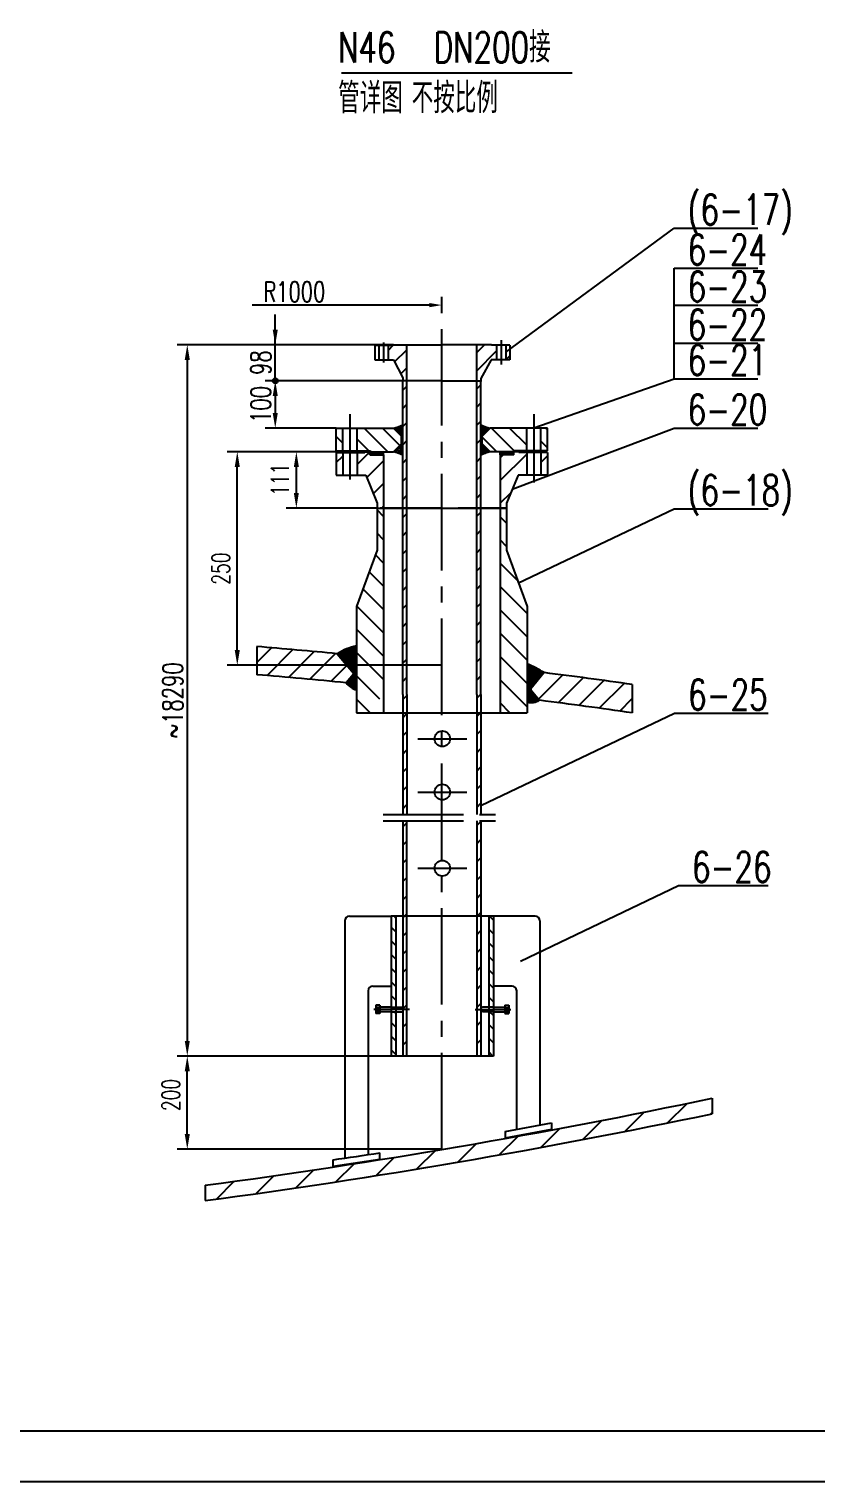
# Model space of a CAD drawing. Extents: x 14295 to 55529, y 90 to 48558.
# Drawn here: x 54181.7 to 54337.1, y 39183 to 39469.9 of the extents above; entities that cross this region are included whole.
import ezdxf

# ---------------------------------------------------------------- set-up
doc = ezdxf.new("R2010")
doc.units = 0
doc.header["$MEASUREMENT"] = 0
doc.linetypes.add('CENTER2', pattern=[28.575, 19.05, -3.175, 3.175, -3.175])
doc.linetypes.add('PHANTOM2', pattern=[31.75, 15.875, -3.175, 3.175, -3.175, 3.175, -3.175])
doc.layers.get('0').update_dxf_attribs({"linetype": 'CONTINUOUS'})
doc.layers.get('DEFPOINTS').update_dxf_attribs({"linetype": 'CONTINUOUS'})
for name, color, linetype in [('图层1', 7, 'CONTINUOUS'), ('图层2', 1, 'CONTINUOUS'), ('图层3', 2, 'CENTER2'), ('图层5', 3, 'PHANTOM2')]:
    doc.layers.add(name, color=color, linetype=linetype)
doc.styles.add('JH', font='romans.shx', dxfattribs={"width": 0.707, "bigfont": 'HZTXT.shx'})
doc.styles.add('文字', font='txt.shx', dxfattribs={"width": 0.71, "bigfont": 'hzfs.shx'})
doc.dimstyles.get("Standard").update_dxf_attribs({"dimtxt": 0.18, "dimasz": 0.18, "dimexe": 0.18, "dimexo": 0.0625, "dimgap": 0.09, "dimtad": 0, "dimtih": 1, "dimtoh": 1, "dimdec": 4, "dimzin": 0, "dimtxsty": 'STANDARD', "dimcen": 0.09, "dimazin": 3, "dimtfac": 1, "dimtdec": 4, "dimtofl": 0, "dimtmove": 0, "dimatfit": 3, "dimtolj": 1, "dimtzin": 0})
pattern_1 = [(45, (6.2821, -43.92753), (-0.1796051224, 0.1796051224), []), (135, (6.2821, -43.92753), (-0.5388153673, 0.1796051224), [0.635, -0.381])]
pattern_2 = [(45, (0, 0), (-1.79605122, 1.79605122), [])]

# ---------------------------------------------------------------- blocks, each defined once
blk = doc.blocks.new('*D66')
at = {"linetype": 'BYBLOCK'}
for p, q in [((54253.23, 39267.1), (54210.92, 39267.1)), ((54212.92, 39251.69), (54212.92, 39264.1)), ((54263.31, 39248.69), (54210.92, 39248.69))]:
    blk.add_line(p, q, dxfattribs=at)
for points in [[(54212.42, 39264.1), (54213.42, 39264.1), (54212.92, 39267.1)], [(54212.42, 39251.69), (54213.42, 39251.69), (54212.92, 39248.69)]]:
    blk.add_solid(points, dxfattribs=at)
at = {"layer": 'DEFPOINTS', "color": 0, "linetype": 'BYBLOCK'}
for p in [(54212.92, 39267.1), (54253.23, 39267.1), (54263.31, 39248.69)]:
    blk.add_point(p, dxfattribs=at)
at = {"color": 1, "linetype": 'BYBLOCK', "insert": (54209.67, 39259.42), "char_height": 3.5, "attachment_point": 5, "rotation": 90, "style": 'JH'}
blk.add_mtext('\\A1;200', dxfattribs=at)
blk = doc.blocks.new('*D67')
at = {"linetype": 'BYBLOCK'}
for p, q in [((54248.03, 39386.41), (54220.8, 39386.41)), ((54222.8, 39347.26), (54222.8, 39383.41)), ((54263.21, 39344.26), (54220.8, 39344.26))]:
    blk.add_line(p, q, dxfattribs=at)
for points in [[(54222.3, 39383.41), (54223.3, 39383.41), (54222.8, 39386.41)], [(54222.3, 39347.26), (54223.3, 39347.26), (54222.8, 39344.26)]]:
    blk.add_solid(points, dxfattribs=at)
at = {"layer": 'DEFPOINTS', "color": 0, "linetype": 'BYBLOCK'}
for p in [(54222.8, 39386.41), (54248.03, 39386.41), (54263.21, 39344.26)]:
    blk.add_point(p, dxfattribs=at)
at = {"color": 1, "linetype": 'BYBLOCK', "insert": (54219.55, 39363.34), "char_height": 3.5, "attachment_point": 5, "rotation": 90, "style": 'JH'}
blk.add_mtext('\\A1;250', dxfattribs=at)
blk = doc.blocks.new('*D94')
at = {"color": 1, "linetype": 'BYBLOCK'}
for p, q in [((54248.03, 39386.41), (54232.47, 39386.41)), ((54234.47, 39378.29), (54234.47, 39383.41)), ((54250.42, 39375.29), (54232.47, 39375.29))]:
    blk.add_line(p, q, dxfattribs=at)
for points in [[(54233.97, 39383.41), (54234.97, 39383.41), (54234.47, 39386.41)], [(54233.97, 39378.29), (54234.97, 39378.29), (54234.47, 39375.29)]]:
    blk.add_solid(points, dxfattribs=at)
at = {"layer": 'DEFPOINTS', "color": 0, "linetype": 'BYBLOCK'}
for p in [(54234.47, 39386.41), (54248.03, 39386.41), (54250.42, 39375.29)]:
    blk.add_point(p, dxfattribs=at)
at = {"color": 1, "linetype": 'BYBLOCK', "insert": (54231.22, 39380.9), "char_height": 3.5, "attachment_point": 5, "rotation": 90, "style": '文字'}
blk.add_mtext('\\A1;111', dxfattribs=at)
blk = doc.blocks.new('*D122')
at = {"color": 1, "linetype": 'BYBLOCK'}
for p, q in [((54253.69, 39407.53), (54210.92, 39407.53)), ((54212.92, 39404.53), (54212.92, 39270.1)), ((54253.23, 39267.1), (54210.92, 39267.1))]:
    blk.add_line(p, q, dxfattribs=at)
for points in [[(54212.42, 39404.53), (54213.42, 39404.53), (54212.92, 39407.53)], [(54212.42, 39270.1), (54213.42, 39270.1), (54212.92, 39267.1)]]:
    blk.add_solid(points, dxfattribs=at)
at = {"layer": 'DEFPOINTS', "color": 0, "linetype": 'BYBLOCK'}
for p in [(54253.69, 39407.53), (54212.92, 39267.1), (54253.23, 39267.1)]:
    blk.add_point(p, dxfattribs=at)
at = {"color": 1, "linetype": 'BYBLOCK', "insert": (54210.06, 39337.31), "char_height": 4, "attachment_point": 5, "rotation": 90, "style": '文字'}
blk.add_mtext('\\A1;~18290', dxfattribs=at)
blk = doc.blocks.new('*D123')
at = {"color": 1, "linetype": 'BYBLOCK'}
for p, q in [((54255.49, 39400.41), (54228.3, 39400.41)), ((54230.3, 39397.41), (54230.3, 39394.06)), ((54242.35, 39391.06), (54228.3, 39391.06))]:
    blk.add_line(p, q, dxfattribs=at)
for points in [[(54229.8, 39397.41), (54230.8, 39397.41), (54230.3, 39400.41)], [(54229.8, 39394.06), (54230.8, 39394.06), (54230.3, 39391.06)]]:
    blk.add_solid(points, dxfattribs=at)
at = {"layer": 'DEFPOINTS', "color": 0, "linetype": 'BYBLOCK'}
for p in [(54255.49, 39400.41), (54230.3, 39391.06), (54242.35, 39391.06)]:
    blk.add_point(p, dxfattribs=at)
at = {"color": 1, "linetype": 'BYBLOCK', "insert": (54227.45, 39395.74), "char_height": 4, "attachment_point": 5, "rotation": 90, "style": '文字'}
blk.add_mtext('\\A1;100', dxfattribs=at)

msp = doc.modelspace()

# ---------------------------------------------------------------- hatches: boundary and pattern name
at = {"layer": '图层2'}
h = msp.add_hatch(dxfattribs=at)
h.set_pattern_fill('ANSI31', color=256, scale=0.8, style=0)
h.set_pattern_definition(pattern_2)
h.paths.add_polyline_path([(54256.31, 39407.53), (54253.593, 39407.53), (54253.593, 39407.434), (54252.588, 39407.434), (54252.588, 39404.553), (54253.683, 39404.553), (54255.489, 39401.013), (54255.489, 39400.413), (54256.31, 39400.413)])
h.paths.add_polyline_path([(54250.788, 39407.434), (54249.963, 39407.434), (54249.963, 39404.553), (54250.788, 39404.553)])
h.paths.add_polyline_path([(54275.84, 39404.553), (54276.665, 39404.553), (54276.665, 39407.434), (54275.84, 39407.434)])
h.paths.add_polyline_path([(54272.945, 39404.553), (54274.04, 39404.553), (54274.04, 39407.434), (54273.035, 39407.434), (54273.035, 39407.53), (54270.119, 39407.53), (54270.119, 39400.413), (54270.94, 39400.413), (54270.94, 39400.896)])
h = msp.add_hatch(color=256, dxfattribs=at)
h.paths.add_polyline_path([(54230.304, 39400.901, 0.4142136), (54229.815, 39400.413), (54230.304, 39400.413)])
h.paths.add_polyline_path([(54229.815, 39400.413, 1), (54230.792, 39400.413)])
h.paths.add_polyline_path([(54230.304, 39400.413), (54230.792, 39400.413, 0.4142136), (54230.304, 39400.901)])
h = msp.add_hatch(dxfattribs=at)
h.set_pattern_fill('ANSI31', color=256, scale=0.8, style=0)
h.set_pattern_definition(pattern_2)
h.paths.add_polyline_path([(54270.94, 39400.413), (54270.119, 39400.413), (54270.119, 39375.288), (54270.94, 39375.288)])
h.paths.add_polyline_path([(54255.489, 39375.288), (54256.31, 39375.288), (54256.31, 39400.413), (54255.489, 39400.413)])
at = {"layer": '图层2', "ltscale": 0.8}
h = msp.add_hatch(dxfattribs=at)
h.set_pattern_fill('ANSI38', color=256, scale=0.1, style=0)
h.set_pattern_definition([(45, (0, 0), (-0.224506403, 0.224506403), []), (135, (0, 0), (-0.6735192091, 0.224506403), [0.79375, -0.47625])])
h.paths.add_polyline_path([(54255.489, 39391.701, -0.0676444), (54253.678, 39391.059), (54255.243, 39389.494), (54255.243, 39387.973), (54253.678, 39386.408, -0.0450578), (54255.489, 39385.721)])
h.paths.add_polyline_path([(54272.751, 39391.059, -0.0676444), (54270.94, 39391.701), (54270.94, 39385.721, -0.0450578), (54272.751, 39386.408), (54271.186, 39387.973), (54271.186, 39389.494)])
at = {"layer": '图层2'}
h = msp.add_hatch(dxfattribs=at)
h.set_pattern_fill('ANSI31', color=256, scale=0.8, angle=90, style=0)
h.set_pattern_definition([(135, (0, 0), (-1.79605122, -1.79605122), [])])
h.paths.add_polyline_path([(54249.126, 39386.558), (54249.126, 39386.408), (54253.678, 39386.408), (54255.243, 39387.973), (54255.243, 39389.494), (54253.678, 39391.059), (54246.455, 39391.059), (54246.455, 39386.558)])
h.paths.add_polyline_path([(54243.642, 39391.059), (54242.353, 39391.059), (54242.353, 39386.558), (54243.642, 39386.558)])
h.paths.add_polyline_path([(54279.974, 39391.059), (54272.751, 39391.059), (54271.186, 39389.494), (54271.186, 39387.973), (54272.751, 39386.408), (54277.303, 39386.408), (54277.303, 39386.558), (54279.974, 39386.558)])
h.paths.add_polyline_path([(54282.787, 39386.99), (54284.076, 39387.6), (54284.076, 39391.059), (54282.787, 39391.059)])
h.paths.add_polyline_path([(54284.076, 39387.6), (54282.787, 39386.99), (54282.787, 39386.558), (54284.076, 39386.558)])
h = msp.add_hatch(dxfattribs=at)
h.set_pattern_fill('ANSI38', color=256, scale=0.08, style=0)
h.set_pattern_definition(pattern_1)
h.paths.add_polyline_path([(54249.02, 39386.408), (54249.02, 39385.827), (54251.695, 39385.827), (54251.695, 39386.408)])
h = msp.add_hatch(dxfattribs=at)
h.set_pattern_fill('ANSI38', color=256, scale=0.08, style=0)
h.set_pattern_definition(pattern_1)
h.paths.add_polyline_path([(54274.733, 39386.408), (54274.733, 39385.827), (54277.409, 39385.827), (54277.409, 39386.408)])
h = msp.add_hatch(dxfattribs=at)
h.set_pattern_fill('ANSI31', color=256, scale=0.8, style=0)
h.set_pattern_definition(pattern_2)
h.paths.add_polyline_path([(54270.119, 39338.455), (54270.119, 39334.885), (54270.94, 39334.885), (54270.94, 39338.455), (54270.94, 39375.288), (54270.119, 39375.288)])
h.paths.add_polyline_path([(54256.31, 39375.288), (54255.489, 39375.288), (54255.489, 39338.455), (54255.489, 39334.885), (54256.31, 39334.885), (54256.31, 39338.455)])
h = msp.add_hatch(dxfattribs=at)
h.set_pattern_fill('ANSI37', color=256, scale=0.08, style=0)
h.set_pattern_definition([(45, (10869.62502, 7686.47545), (-0.1796051224, 0.1796051224), []), (135, (10869.62502, 7686.47545), (-0.1796051224, -0.1796051224), [])])
h.paths.add_polyline_path([(54245.731, 39342.707), (54245.731, 39342.501), (54244.298, 39340.793, 0.171979), (54246.363, 39339.375), (54246.363, 39348.067, 0.093098), (54242.526, 39346.526)])
h = msp.add_hatch(dxfattribs=at)
h.set_pattern_fill('ANSI31', color=256, scale=0.8, style=0)
h.set_pattern_definition(pattern_2)
h.paths.add_polyline_path([(54255.489, 39294.716), (54256.21, 39294.716), (54256.21, 39313.517), (54255.489, 39313.517)])
h.paths.add_polyline_path([(54270.119, 39294.716), (54270.94, 39294.716), (54270.94, 39313.517), (54270.119, 39313.517)])
h.paths.add_polyline_path([(54270.94, 39334.885), (54270.119, 39334.885), (54270.119, 39314.787), (54270.94, 39314.787)])
h.paths.add_polyline_path([(54255.489, 39314.787), (54256.31, 39314.787), (54256.31, 39334.885), (54255.489, 39334.885)])
h = msp.add_hatch(dxfattribs=at)
h.set_pattern_fill('ANSI31', color=256, scale=0.6, angle=90, style=0)
h.set_pattern_definition([(135, (21709.1546, 15694.7685), (-1.34703842, -1.34703842), [])])
h.paths.add_polyline_path([(54254.154, 39294.716), (54253.234, 39294.716), (54253.234, 39276.765), (54254.154, 39276.765)])
h.paths.add_polyline_path([(54254.154, 39275.844), (54253.234, 39275.844), (54253.234, 39267.098), (54254.154, 39267.098)])
h.paths.add_polyline_path([(54273.395, 39294.716), (54272.474, 39294.716), (54272.474, 39276.765), (54273.395, 39276.765)])
h.paths.add_polyline_path([(54272.474, 39267.098), (54273.395, 39267.098), (54273.395, 39275.844), (54272.474, 39275.844)])
h = msp.add_hatch(dxfattribs=at)
h.set_pattern_fill('ANSI31', color=256, scale=0.8, style=0)
h.set_pattern_definition(pattern_2)
h.paths.add_polyline_path([(54255.489, 39267.098), (54256.21, 39267.098), (54256.21, 39276.304), (54255.489, 39276.304)])
h.paths.add_polyline_path([(54255.489, 39276.304), (54256.21, 39276.304), (54256.21, 39294.716), (54255.489, 39294.716)])
h.paths.add_polyline_path([(54270.94, 39294.716), (54270.119, 39294.716), (54270.119, 39276.304), (54270.94, 39276.304)])
h.paths.add_polyline_path([(54270.94, 39276.304), (54270.119, 39276.304), (54270.119, 39267.098), (54270.94, 39267.098)])
h = msp.add_hatch(dxfattribs=at)
h.set_pattern_fill('ANSI31', color=256, scale=1.5, style=0)
h.set_pattern_definition([(45, (6.3817, -7.843), (-3.36759605, 3.36759605), [])])
h.paths.add_polyline_path([(54216.482, 39241.595), (54216.482, 39238.568, 0.0183902), (54316.632, 39255.716), (54316.632, 39258.782, -0.0032081), (54299.294, 39255.26), (54299.294, 39255.259), (54299.2, 39255.241, -0.015205)])

# ---------------------------------------------------------------- linework, layer by layer
at = {"color": 1, "linetype": 'BYBLOCK'}
for p, q in [((54260.714, 39415.36), (54225.756, 39415.36)), ((54230.304, 39400.413), (54230.304, 39413.53)), ((54253.593, 39407.53), (54228.304, 39407.53)), ((54255.489, 39400.413), (54228.304, 39400.413)), ((54230.304, 39397.413), (54230.304, 39394.413))]:
    msp.add_line(p, q, dxfattribs=at)
for points in [[(54260.714, 39415.776), (54260.714, 39414.943), (54263.214, 39415.36)], [(54229.804, 39410.53), (54230.804, 39410.53), (54230.304, 39407.53)], [(54229.804, 39397.413), (54230.804, 39397.413), (54230.304, 39400.413)]]:
    msp.add_solid(points, dxfattribs=at)
at = {"layer": 'DEFPOINTS', "color": 0, "linetype": 'BYBLOCK'}
for p in [(54230.304, 39407.53), (54253.593, 39407.53), (54255.489, 39400.413)]:
    msp.add_point(p, dxfattribs=at)
at = {"layer": '图层1'}
for p, q in [((54249.963, 39407.434), (54249.963, 39404.553)), ((54249.963, 39407.434), (54253.593, 39407.434)), ((54250.788, 39407.434), (54250.788, 39404.553)), ((54252.588, 39407.434), (54252.588, 39404.553)), ((54253.593, 39407.53), (54253.593, 39407.434)), ((54253.593, 39407.53), (54263.314, 39407.53)), ((54256.31, 39338.455), (54256.31, 39407.53)), ((54273.035, 39407.53), (54263.314, 39407.53)), ((54270.119, 39338.455), (54270.119, 39407.53)), ((54273.035, 39407.53), (54273.035, 39407.434)), ((54276.665, 39407.434), (54273.035, 39407.434)), ((54274.04, 39407.434), (54274.04, 39404.553)), ((54275.84, 39407.434), (54275.84, 39404.553)), ((54276.665, 39407.434), (54276.665, 39404.553)), ((54249.963, 39404.553), (54253.683, 39404.553)), ((54253.683, 39404.553), (54255.489, 39401.013)), ((54272.945, 39404.553), (54270.94, 39400.896)), ((54276.665, 39404.553), (54272.945, 39404.553)), ((54255.489, 39401.013), (54255.489, 39400.413)), ((54255.489, 39338.455), (54255.489, 39400.413)), ((54263.314, 39400.413), (54255.532, 39400.413)), ((54263.314, 39400.413), (54270.94, 39400.413)), ((54270.94, 39400.896), (54270.94, 39400.296)), ((54270.94, 39338.455), (54270.94, 39400.413)), ((54242.353, 39386.558), (54242.353, 39391.059)), ((54242.353, 39391.059), (54253.678, 39391.059)), ((54243.642, 39386.558), (54243.642, 39391.059)), ((54246.455, 39386.558), (54246.455, 39391.059)), ((54255.243, 39389.494), (54253.678, 39391.059)), ((54255.243, 39387.973), (54255.243, 39389.494)), ((54271.186, 39389.494), (54272.751, 39391.059)), ((54271.186, 39387.973), (54271.186, 39389.494)), ((54284.076, 39391.059), (54272.751, 39391.059)), ((54279.974, 39386.558), (54279.974, 39391.059)), ((54282.787, 39386.558), (54282.787, 39391.059)), ((54284.076, 39386.558), (54284.076, 39391.059)), ((54242.353, 39386.558), (54249.126, 39386.558)), ((54242.353, 39386.258), (54248.025, 39386.258)), ((54242.353, 39386.258), (54242.353, 39381.758)), ((54243.642, 39386.258), (54243.642, 39381.758)), ((54246.455, 39386.258), (54246.455, 39381.758)), ((54248.025, 39386.408), (54253.678, 39386.408)), ((54248.025, 39386.408), (54248.025, 39386.258)), ((54248.025, 39386.408), (54253.678, 39386.408)), ((54249.02, 39385.827), (54249.02, 39386.408)), ((54249.02, 39385.827), (54251.695, 39385.827)), ((54249.126, 39386.558), (54249.126, 39386.408)), ((54251.695, 39385.827), (54251.695, 39386.408)), ((54251.695, 39385.827), (54251.695, 39334.885)), ((54255.243, 39387.973), (54253.678, 39386.408)), ((54271.186, 39387.973), (54272.751, 39386.408)), ((54278.404, 39386.408), (54272.751, 39386.408)), ((54278.404, 39386.408), (54272.751, 39386.408)), ((54274.733, 39386.408), (54274.733, 39334.885)), ((54274.733, 39385.827), (54274.733, 39386.408)), ((54277.409, 39385.827), (54274.733, 39385.827)), ((54284.076, 39386.558), (54277.303, 39386.558)), ((54277.303, 39386.558), (54277.303, 39386.408)), ((54277.409, 39385.827), (54277.409, 39386.408)), ((54278.404, 39386.408), (54278.404, 39386.258)), ((54284.076, 39386.258), (54278.404, 39386.258)), ((54279.974, 39386.258), (54279.974, 39381.758)), ((54282.787, 39386.258), (54282.787, 39381.758)), ((54284.076, 39386.258), (54284.076, 39381.758)), ((54242.353, 39381.758), (54248.166, 39381.758)), ((54248.166, 39381.758), (54250.416, 39376.226)), ((54278.263, 39381.758), (54276.013, 39376.226)), ((54284.076, 39381.758), (54278.263, 39381.758)), ((54250.415, 39375.288), (54250.415, 39366.968)), ((54250.415, 39375.288), (54260.014, 39375.288)), ((54250.416, 39376.226), (54250.416, 39375.288)), ((54250.416, 39375.288), (54276.013, 39375.288)), ((54251.056, 39375.288), (54260.014, 39375.288)), ((54260.014, 39375.288), (54251.056, 39375.288)), ((54263.214, 39375.288), (54251.056, 39375.288)), ((54263.214, 39375.288), (54275.373, 39375.288)), ((54276.013, 39375.288), (54266.414, 39375.288)), ((54266.414, 39375.288), (54275.373, 39375.288)), ((54275.373, 39375.288), (54266.414, 39375.288)), ((54276.013, 39376.226), (54276.013, 39375.288)), ((54276.013, 39376.226), (54276.013, 39376.226)), ((54276.013, 39375.288), (54276.013, 39366.968)), ((54250.415, 39366.968), (54246.363, 39355.833)), ((54276.013, 39366.968), (54280.066, 39355.833)), ((54246.363, 39355.833), (54246.363, 39334.885)), ((54280.066, 39355.833), (54280.066, 39334.885)), ((54242.526, 39346.526), (54245.731, 39342.707)), ((54245.731, 39342.501), (54244.298, 39340.793)), ((54283.447, 39342.796), (54280.781, 39339.619)), ((54280.781, 39339.619), (54280.781, 39339.412)), ((54255.489, 39338.455), (54255.489, 39314.787)), ((54256.31, 39338.455), (54256.31, 39314.787)), ((54270.119, 39338.455), (54270.119, 39314.787)), ((54270.94, 39338.455), (54270.94, 39314.787)), ((54280.781, 39339.412), (54282.521, 39337.339)), ((54246.363, 39334.885), (54280.066, 39334.885)), ((54255.489, 39313.517), (54255.489, 39267.098)), ((54256.21, 39313.517), (54256.21, 39267.098)), ((54270.119, 39313.517), (54270.119, 39267.098)), ((54270.94, 39313.517), (54270.94, 39267.098)), ((54244.028, 39293.796), (54244.028, 39246.963)), ((54244.948, 39294.716), (54253.234, 39294.716)), ((54273.395, 39294.716), (54253.234, 39294.716)), ((54253.234, 39294.716), (54253.234, 39267.098)), ((54254.154, 39294.716), (54254.154, 39267.098)), ((54272.474, 39294.716), (54272.474, 39267.098)), ((54281.68, 39294.716), (54273.395, 39294.716)), ((54273.395, 39294.716), (54273.395, 39267.098)), ((54282.6, 39293.796), (54282.6, 39253.494)), ((54248.631, 39279.987), (54248.631, 39247.644)), ((54249.551, 39280.907), (54253.234, 39280.907)), ((54277.077, 39280.907), (54273.395, 39280.907)), ((54277.997, 39279.987), (54277.997, 39252.616)), ((54250.196, 39277.133), (54250.196, 39275.476)), ((54250.978, 39277.133), (54250.196, 39277.133)), ((54250.978, 39276.719), (54250.196, 39276.719)), ((54250.978, 39277.133), (54250.978, 39275.476)), ((54253.234, 39276.765), (54250.978, 39276.765)), ((54253.234, 39276.765), (54250.978, 39276.765)), ((54253.234, 39276.765), (54255.351, 39276.765)), ((54255.351, 39276.765), (54255.489, 39276.627)), ((54271.277, 39276.765), (54271.139, 39276.627)), ((54273.395, 39276.765), (54271.277, 39276.765)), ((54273.395, 39276.765), (54275.65, 39276.765)), ((54273.395, 39276.765), (54275.65, 39276.765)), ((54275.65, 39277.133), (54275.65, 39275.476)), ((54275.65, 39277.133), (54276.432, 39277.133)), ((54275.65, 39276.719), (54276.432, 39276.719)), ((54276.432, 39277.133), (54276.432, 39275.476)), ((54250.978, 39275.89), (54250.196, 39275.89)), ((54250.978, 39275.476), (54250.196, 39275.476)), ((54253.234, 39275.844), (54250.978, 39275.844)), ((54253.234, 39275.844), (54255.351, 39275.844)), ((54255.351, 39275.844), (54255.489, 39275.982)), ((54271.277, 39275.844), (54271.139, 39275.982)), ((54273.395, 39275.844), (54271.277, 39275.844)), ((54273.395, 39275.844), (54275.65, 39275.844)), ((54275.65, 39275.89), (54276.432, 39275.89)), ((54275.65, 39275.476), (54276.432, 39275.476)), ((54273.395, 39267.098), (54253.234, 39267.098)), ((54275.696, 39252.187), (54284.902, 39253.943)), ((54284.902, 39253.943), (54284.902, 39252.63)), ((54284.902, 39252.63), (54275.696, 39250.876)), ((54275.696, 39252.187), (54275.696, 39250.876)), ((54250.932, 39246.69), (54250.932, 39247.994)), ((54250.932, 39246.69), (54241.726, 39245.33)), ((54241.726, 39245.33), (54241.726, 39246.632)), ((54723.983, 39193.024), (53707.983, 39193.024))]:
    msp.add_line(p, q, dxfattribs=at)
for centre in [(54263.314, 39329.746), (54263.314, 39319.212), (54263.314, 39304.186)]:
    msp.add_circle(centre, 1.543, dxfattribs=at)
for centre, radius, start, end in [((54252.222, 39398.042), 7.134, 281.77567, 297.25504), ((54274.207, 39398.042), 7.134, 242.74496, 258.22433), ((54250.777, 39376.036), 10.77, 64.05263, 74.37214), ((54275.652, 39376.036), 10.77, 105.62786, 115.94737), ((54248.547, 39337.083), 11.199, 101.24711, 122.52227), ((54152.105, 38423.816), 927.13, 84.403198, 85.388025), ((54152.105, 38423.816), 921.6, 84.258807, 85.360292), ((54272.676, 39325.851), 20.079, 57.55649, 68.40311), ((54168.069, 38422.874), 927.13, 81.76605, 82.851172), ((54247.331, 39342.997), 3.749, 216.00232, 255.03518), ((54280.822, 39340.275), 3.392, 257.12349, 300.06144), ((54168.069, 38422.874), 921.6, 81.7163, 82.866104), ((54244.948, 39293.796), 0.921, 90, 180), ((54281.68, 39293.796), 0.921, 0, 90), ((54249.551, 39279.987), 0.921, 90, 180), ((54277.077, 39279.987), 0.921, 0, 90), ((54033.519, 40608.14), 1378.739, 277.625844, 281.849536), ((54033.519, 40608.14), 1381.739, 277.609189, 281.823437), ((54125.248, 40065.634), 827.243, 278.094275, 278.738831)]:
    msp.add_arc(centre, radius, start, end, dxfattribs=at)
at = {"layer": '图层2'}
for p, q in [((54243.412, 39461.233), (54288.95, 39461.233)), ((54275.84, 39406.037), (54309.098, 39430.541)), ((54309.098, 39430.541), (54325.627, 39430.541)), ((54309.098, 39422.648), (54325.627, 39422.648)), ((54309.098, 39400.837), (54309.098, 39422.648)), ((54309.098, 39415.364), (54325.627, 39415.364)), ((54309.098, 39407.821), (54325.627, 39407.821)), ((54281.38, 39391.122), (54309.098, 39400.837)), ((54309.098, 39400.837), (54325.627, 39400.837)), ((54277.138, 39378.992), (54309.098, 39391.075)), ((54309.098, 39391.075), (54325.627, 39391.075)), ((54242.353, 39384.261), (54243.642, 39385.55)), ((54246.455, 39383.873), (54248.99, 39386.408)), ((54274.733, 39380.721), (54279.974, 39385.961)), ((54274.733, 39385.211), (54275.35, 39385.827)), ((54282.787, 39384.284), (54284.076, 39385.573)), ((54248.358, 39381.286), (54251.695, 39384.623)), ((54249.656, 39378.094), (54251.695, 39380.133)), ((54274.733, 39376.23), (54276.893, 39378.39)), ((54251.695, 39373.64), (54250.415, 39374.92)), ((54251.341, 39375.288), (54251.695, 39375.643)), ((54278.218, 39360.453), (54309.098, 39375.166)), ((54309.098, 39375.166), (54327.671, 39375.166)), ((54276.013, 39372.311), (54274.733, 39373.591)), ((54251.695, 39369.042), (54250.415, 39370.322)), ((54276.013, 39367.714), (54274.733, 39368.994)), ((54251.695, 39364.444), (54250.083, 39366.056)), ((54251.695, 39359.846), (54248.857, 39362.685)), ((54278.218, 39360.911), (54274.733, 39364.396)), ((54280.066, 39354.465), (54274.733, 39359.798)), ((54251.695, 39355.248), (54247.63, 39359.314)), ((54251.695, 39350.65), (54246.403, 39355.943)), ((54280.066, 39349.867), (54274.733, 39355.2)), ((54251.695, 39346.053), (54246.363, 39351.385)), ((54280.066, 39345.269), (54274.733, 39350.602)), ((54226.653, 39344.788), (54229.57, 39347.704)), ((54228.692, 39342.229), (54233.803, 39347.339)), ((54232.927, 39341.866), (54238.018, 39346.957)), ((54237.144, 39341.485), (54242.216, 39346.556)), ((54251.695, 39341.455), (54246.363, 39346.787)), ((54280.066, 39340.671), (54274.733, 39346.004)), ((54241.343, 39341.086), (54244.468, 39344.211)), ((54282.552, 39341.728), (54280.066, 39344.214)), ((54280.066, 39343.35), (54280.889, 39344.173)), ((54280.066, 39342.991), (54281.136, 39344.06)), ((54280.066, 39342.631), (54281.38, 39343.945)), ((54282.388, 39341.533), (54280.066, 39343.855)), ((54280.066, 39342.272), (54281.621, 39343.827)), ((54280.066, 39341.913), (54281.86, 39343.706)), ((54280.066, 39341.554), (54282.096, 39343.583)), ((54282.224, 39341.338), (54280.066, 39343.495)), ((54280.066, 39341.195), (54282.329, 39343.457)), ((54280.066, 39340.835), (54282.56, 39343.329)), ((54280.066, 39340.476), (54282.788, 39343.198)), ((54282.06, 39341.142), (54280.066, 39343.136)), ((54280.066, 39340.117), (54283.013, 39343.064)), ((54280.066, 39339.758), (54283.237, 39342.928)), ((54281.896, 39340.947), (54280.066, 39342.777)), ((54280.066, 39339.399), (54283.363, 39342.695)), ((54281.732, 39340.752), (54280.066, 39342.418)), ((54282.715, 39341.924), (54280.154, 39344.485)), ((54282.879, 39342.119), (54280.774, 39344.224)), ((54283.043, 39342.314), (54281.443, 39343.915)), ((54283.207, 39342.51), (54282.177, 39343.539)), ((54282.324, 39337.574), (54287.083, 39342.333)), ((54283.371, 39342.705), (54283.01, 39343.066)), ((54250.961, 39337.592), (54246.363, 39342.19)), ((54280.066, 39336.073), (54274.733, 39341.406)), ((54281.568, 39340.557), (54280.066, 39342.059)), ((54281.404, 39340.361), (54280.066, 39341.699)), ((54281.24, 39340.166), (54280.066, 39341.34)), ((54281.077, 39339.971), (54280.066, 39340.981)), ((54280.913, 39339.775), (54280.066, 39340.622)), ((54280.066, 39339.039), (54281.489, 39340.462)), ((54280.781, 39339.547), (54280.066, 39340.263)), ((54281.951, 39338.019), (54280.066, 39339.903)), ((54282.359, 39337.251), (54280.066, 39339.544)), ((54286.217, 39336.869), (54291.146, 39341.798)), ((54290.281, 39336.335), (54295.193, 39341.247)), ((54294.328, 39335.784), (54299.224, 39340.68)), ((54249.07, 39334.885), (54246.363, 39337.592)), ((54276.657, 39334.885), (54274.733, 39336.808)), ((54280.066, 39338.68), (54280.789, 39339.403)), ((54280.066, 39338.321), (54280.953, 39339.208)), ((54282.113, 39337.138), (54280.066, 39339.185)), ((54280.066, 39337.962), (54281.117, 39339.012)), ((54281.849, 39337.042), (54280.066, 39338.826)), ((54280.066, 39337.603), (54281.281, 39338.817)), ((54280.066, 39337.243), (54281.445, 39338.622)), ((54281.567, 39336.966), (54280.066, 39338.466)), ((54281.262, 39336.912), (54280.066, 39338.107)), ((54280.929, 39336.885), (54280.066, 39337.748)), ((54280.135, 39336.953), (54281.609, 39338.427)), ((54280.445, 39336.904), (54281.772, 39338.231)), ((54280.784, 39336.883), (54281.936, 39338.036)), ((54281.16, 39336.9), (54282.1, 39337.841)), ((54281.59, 39336.971), (54282.264, 39337.645)), ((54282.119, 39337.141), (54282.428, 39337.45)), ((54298.359, 39335.217), (54300.848, 39337.706)), ((54270.94, 39316.559), (54309.197, 39334.788)), ((54309.197, 39334.788), (54327.671, 39334.788)), ((54278.748, 39285.866), (54309.952, 39300.759)), ((54309.952, 39300.759), (54327.671, 39300.759)), ((54733.983, 39183.024), (53682.983, 39183.024))]:
    msp.add_line(p, q, dxfattribs=at)
msp.add_circle((54230.304, 39400.413), 0.488, dxfattribs=at)
at = {"layer": '图层3'}
for p, q in [((54263.214, 39248.686), (54263.214, 39418.54)), ((54274.94, 39408.422), (54274.94, 39403.653)), ((54251.688, 39407.96), (54251.688, 39404.037)), ((54245.048, 39393.845), (54245.048, 39380.951)), ((54281.38, 39393.845), (54281.38, 39380.35)), ((54258.498, 39329.746), (54268.131, 39329.746)), ((54258.498, 39319.212), (54268.131, 39319.212)), ((54258.498, 39304.186), (54268.131, 39304.186)), ((54256.804, 39276.304), (54249.781, 39276.304)), ((54269.824, 39276.304), (54276.848, 39276.304))]:
    msp.add_line(p, q, dxfattribs=at)
at = {"layer": '图层5'}
for p, q in [((54226.653, 39347.944), (54226.653, 39342.396)), ((54300.848, 39340.446), (54300.848, 39334.858)), ((54251.621, 39314.787), (54275.007, 39314.787)), ((54251.621, 39313.517), (54275.007, 39313.517)), ((54316.632, 39258.782), (54316.632, 39255.716)), ((54216.482, 39241.595), (54216.482, 39238.568))]:
    msp.add_line(p, q, dxfattribs=at)

# ---------------------------------------------------------------- texts
at = {"color": 1, "linetype": 'BYBLOCK', "insert": (54234.073, 39417.985), "char_height": 4, "attachment_point": 5, "style": '文字'}
msp.add_mtext('R1000', dxfattribs=at)
at = {"color": 1, "linetype": 'BYBLOCK', "insert": (54227.447, 39403.971), "char_height": 4, "attachment_point": 5, "rotation": 90, "style": '文字'}
msp.add_mtext('\\A1;98', dxfattribs=at)
at = {"layer": '图层2', "char_height": 6, "attachment_point": 1, "style": '文字'}
for s, insert, width in [('N46  DN200接管详图', (54242.729, 39469.243), 45.7992), ('不按比例', (54257.262, 39459.251), 34.80158), ('(6-17)', (54311.781, 39437.203), 18.6197), ('6-24', (54311.781, 39429.31), 18.6197), ('6-23', (54311.781, 39422.026), 18.6197), ('6-22', (54311.781, 39414.483), 18.6197), ('6-21', (54311.781, 39407.499), 18.6197), ('6-20', (54311.781, 39397.737), 18.6197), ('(6-18)', (54311.781, 39381.828), 18.6197), ('6-25', (54311.88, 39341.449), 18.6197), ('6-26', (54312.635, 39307.42), 18.6197)]:
    msp.add_mtext(s, dxfattribs=dict(at, insert=insert, width=width))
at = {"layer": '图层2', "color": 1, "insert": (54233.456, 39413.592), "char_height": 3.5, "attachment_point": 6, "style": 'JH'}
msp.add_mtext('\\A1;', dxfattribs=at)

# ---------------------------------------------------------------- dimensions: what is measured, and where the dimension line sits
at = {"layer": '图层2'}
for base, p1, p2, text, picture, middle in [((54212.919, 39267.098), (54253.689, 39407.53), (54253.234, 39267.098), '~18290', '*D122', (54210.062, 39337.314)), ((54230.304, 39391.059), (54255.489, 39400.413), (54242.353, 39391.059), '100', '*D123', (54227.447, 39395.736))]:
    dim = msp.add_linear_dim(base=base, p1=p1, p2=p2, angle=90, text=text, dimstyle='STANDARD', override={"dimtxt": 4, "dimasz": 3, "dimexe": 2, "dimexo": 0, "dimgap": 1, "dimtih": 0, "dimtoh": 0, "dimdec": 1, "dimzin": 12, "dimtxsty": '文字', "dimclrd": 1, "dimclre": 1, "dimclrt": 1, "dimtdec": 1, "dimtvp": 0.714286, "dimtzin": 12}, dxfattribs=at)
    dim.commit()
    dim.dimension.update_dxf_attribs({"geometry": picture, "text_midpoint": middle})
for base, p1, p2, text, override, picture, middle in [((54222.801, 39386.408), (54263.214, 39344.264), (54248.025, 39386.408), '250', {"dimtxt": 3.5, "dimasz": 3, "dimexe": 2, "dimexo": 0, "dimgap": 1.5, "dimtad": 1, "dimtih": 0, "dimtoh": 0, "dimdec": 1, "dimzin": 12, "dimtxsty": 'JH', "dimcen": 0, "dimclrd": 256, "dimclre": 256, "dimclrt": 1, "dimtfac": 0.571429, "dimtdec": 1, "dimtvp": 0.714286, "dimtzin": 12}, '*D67', (54222.801, 39363.335)), ((54234.468, 39386.408), (54250.415, 39375.288), (54248.025, 39386.408), '111', {"dimtxt": 3.5, "dimasz": 3, "dimexe": 2, "dimexo": 0, "dimgap": 1.5, "dimtad": 1, "dimtih": 0, "dimtoh": 0, "dimdec": 1, "dimzin": 12, "dimtxsty": '文字', "dimcen": 0, "dimclrd": 1, "dimclre": 1, "dimclrt": 1, "dimtfac": 0.571429, "dimtdec": 1, "dimtvp": 0.714286, "dimtzin": 12}, '*D94', (54234.468, 39380.901)), ((54212.919, 39267.098), (54263.314, 39248.686), (54253.234, 39267.098), '200', {"dimtxt": 3.5, "dimasz": 3, "dimexe": 2, "dimexo": 0, "dimgap": 1.5, "dimtad": 1, "dimtih": 0, "dimtoh": 0, "dimdec": 1, "dimzin": 12, "dimtxsty": 'JH', "dimcen": 0, "dimclrd": 256, "dimclre": 256, "dimclrt": 1, "dimtfac": 0.571429, "dimtdec": 1, "dimtvp": 0.714286, "dimtzin": 12}, '*D66', (54212.919, 39259.417))]:
    dim = msp.add_linear_dim(base=base, p1=p1, p2=p2, angle=90, text=text, dimstyle='STANDARD', override=override, dxfattribs=at)
    dim.commit()
    dim.dimension.update_dxf_attribs({"geometry": picture, "text_midpoint": middle, "dimtype": 160})

doc.saveas('drawing.dxf')
